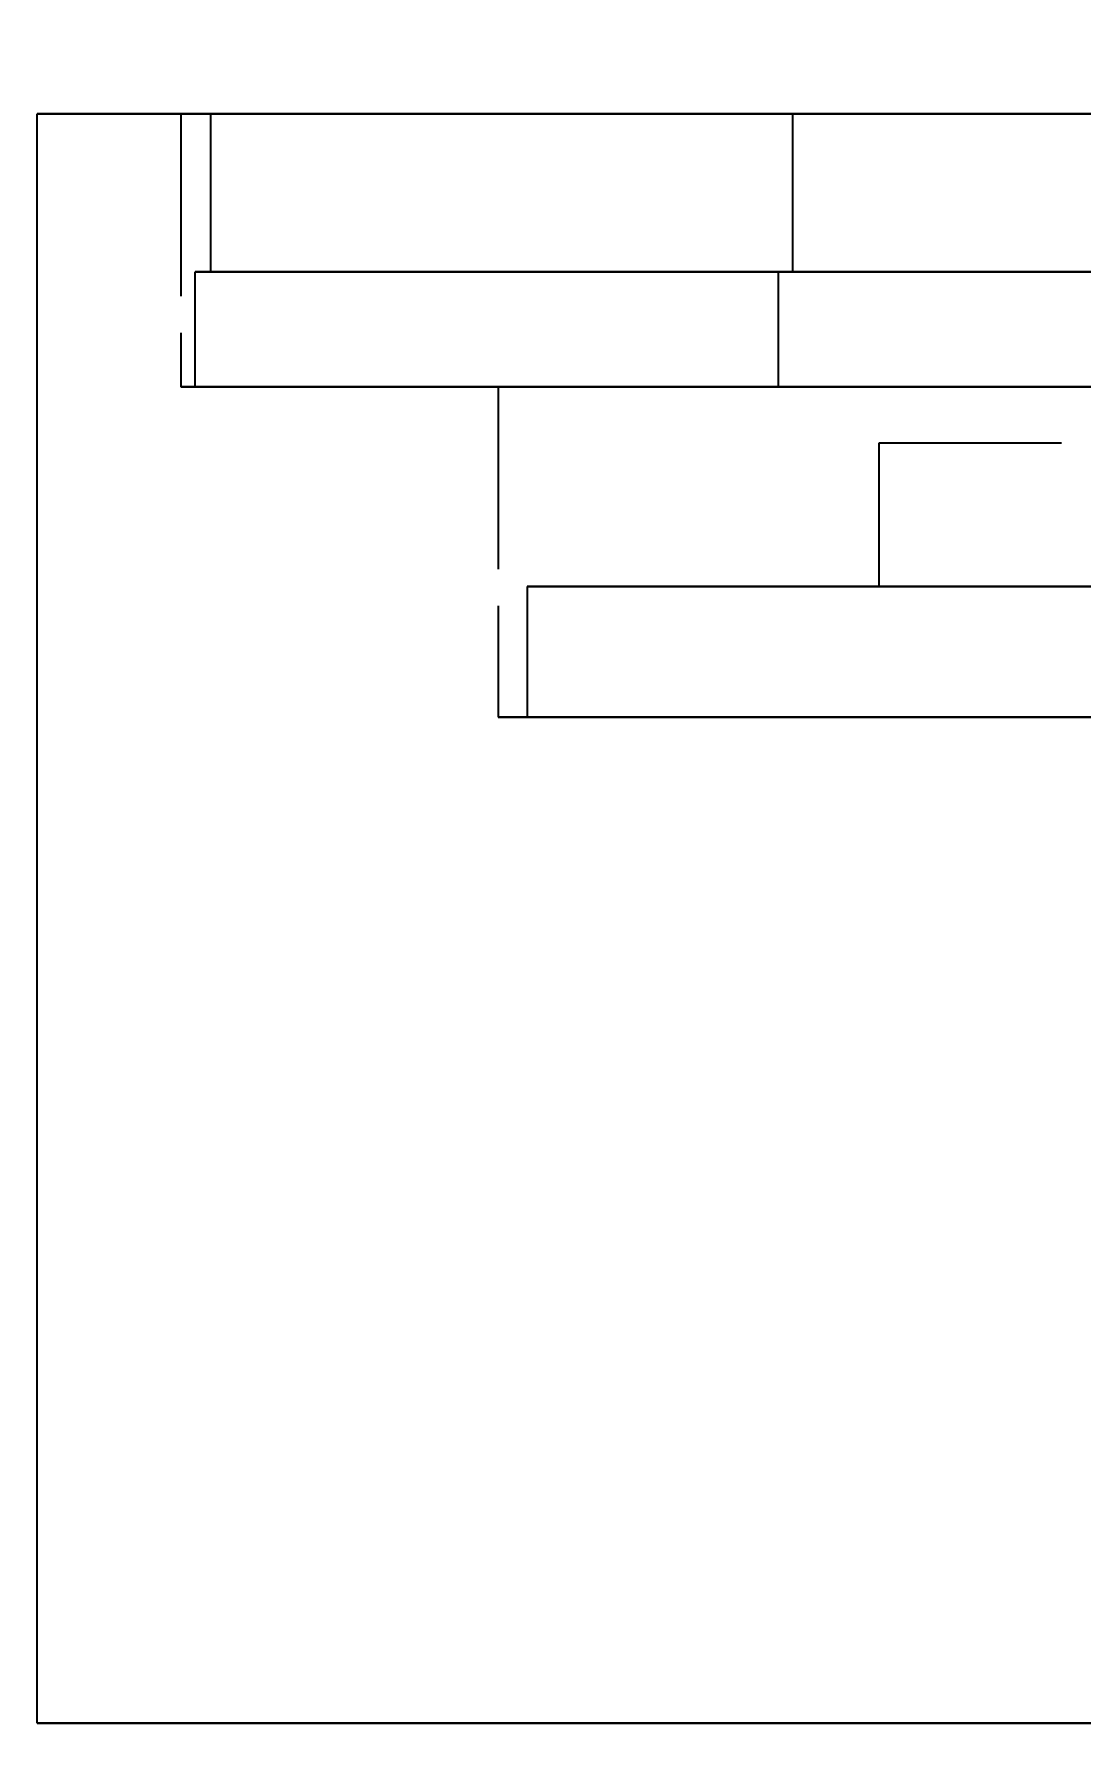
# Model space of a CAD drawing. Header units: millimetres. Extents: x -13 to 276, y -50 to 157.
# Drawn here: x 14.07 to 21.35, y 144.66 to 156.56 of the extents above; entities that cross this region are included whole.
import ezdxf

# ---------------------------------------------------------------- set-up
doc = ezdxf.new("R2010")
doc.units = ezdxf.units.MM
doc.linetypes.add('DASHED', pattern=[1.524, 1.27, -0.254])
for name, color, linetype in [('DIMS', 3, 'CONTINUOUS'), ('HIDDEN', 8, 'DASHED'), ('VISIBLE', 7, 'CONTINUOUS')]:
    doc.layers.add(name, color=color, linetype=linetype)
doc.styles.add('OpenSansCondensed-Light', font='OpenSansCondensed-Light.ttf')
doc.dimstyles.new('EZDXF', dxfattribs={"dimtxt": 0.25, "dimasz": 0.175, "dimexe": 0.375, "dimexo": 0.125, "dimgap": 0.1, "dimtad": 1, "dimlfac": 100, "dimzin": 12, "dimdsep": 46, "dimtxsty": 'OpenSansCondensed-Light', "dimblk": 'ARCHTICK', "dimcen": 2.5, "dimazin": 3, "dimtfac": 0.5, "dimtmove": 2, "dimatfit": 3})

# ---------------------------------------------------------------- blocks, each defined once
blk = doc.blocks.new('_ARCHTICK')
at = {"color": 0, "linetype": 'BYBLOCK', "const_width": 0.15}
blk.add_lwpolyline([(-0.5, -0.5), (0.5, 0.5)], dxfattribs=at)

msp = doc.modelspace()

# ---------------------------------------------------------------- linework, layer by layer
at = {"layer": 'HIDDEN'}
for points in [[(14.09, 156.01), (14.44429, 156.01), (14.79857, 156.01), (15.15286, 156.01), (15.50714, 156.01), (15.86143, 156.01), (16.21571, 156.01), (16.57, 156.01), (16.92429, 156.01), (17.27857, 156.01), (17.63286, 156.01), (17.98714, 156.01), (18.34143, 156.01), (18.69571, 156.01), (19.05, 156.01), (19.40429, 156.01), (19.75857, 156.01), (20.11286, 156.01), (20.46714, 156.01), (20.82143, 156.01), (21.17571, 156.01), (21.53, 156.01)], [(21.54079, 156.01), (21.21825, 156.01), (20.89571, 156.01), (20.57317, 156.01), (20.25063, 156.01), (19.9281, 156.01), (19.60556, 156.01), (19.28302, 156.01), (18.96048, 156.01), (18.63794, 156.01), (18.3154, 156.01), (17.99286, 156.01), (17.67032, 156.01), (17.34778, 156.01), (17.02524, 156.01), (16.7027, 156.01), (16.38016, 156.01), (16.05762, 156.01), (15.73508, 156.01), (15.41254, 156.01), (15.09, 156.01)], [(15.09, 156.01), (15.41254, 156.01), (15.73508, 156.01), (16.05762, 156.01), (16.38016, 156.01), (16.7027, 156.01), (17.02524, 156.01), (17.34778, 156.01), (17.67032, 156.01), (17.99286, 156.01), (18.3154, 156.01), (18.63794, 156.01), (18.96048, 156.01), (19.28302, 156.01), (19.60556, 156.01), (19.9281, 156.01), (20.25063, 156.01), (20.57317, 156.01), (20.89571, 156.01), (21.21825, 156.01), (21.54079, 156.01)], [(15.09, 156.01), (15.09, 154.11)], [(21.61746, 156.01), (21.30159, 156.01), (20.98571, 156.01), (20.66984, 156.01), (20.35397, 156.01), (20.0381, 156.01), (19.72222, 156.01), (19.40635, 156.01), (19.09048, 156.01), (18.7746, 156.01), (18.45873, 156.01), (18.14286, 156.01), (17.82698, 156.01), (17.51111, 156.01), (17.19524, 156.01), (16.87937, 156.01), (16.56349, 156.01), (16.24762, 156.01), (15.93175, 156.01), (15.61587, 156.01), (15.3, 156.01)], [(15.3, 156.01), (15.36429, 156.01), (15.42857, 156.01), (15.49286, 156.01), (15.55714, 156.01), (15.62143, 156.01), (15.68571, 156.01), (15.75, 156.01), (15.81429, 156.01), (15.87857, 156.01), (15.94286, 156.01), (16.00714, 156.01), (16.07143, 156.01), (16.13571, 156.01), (16.2, 156.01), (16.26429, 156.01), (16.32857, 156.01), (16.39286, 156.01), (16.45714, 156.01), (16.52143, 156.01), (16.58571, 156.01), (16.65, 156.01), (16.71429, 156.01), (16.77857, 156.01), (16.84286, 156.01), (16.90714, 156.01), (16.97143, 156.01), (17.03571, 156.01), (17.1, 156.01), (17.16429, 156.01), (17.22857, 156.01), (17.29286, 156.01), (17.35714, 156.01), (17.42143, 156.01), (17.48571, 156.01), (17.55, 156.01), (17.61429, 156.01), (17.67857, 156.01), (17.74286, 156.01), (17.80714, 156.01), (17.87143, 156.01), (17.93571, 156.01), (18, 156.01), (18.06429, 156.01), (18.12857, 156.01), (18.19286, 156.01), (18.25714, 156.01), (18.32143, 156.01), (18.38571, 156.01), (18.45, 156.01), (18.51429, 156.01), (18.57857, 156.01), (18.64286, 156.01), (18.70714, 156.01), (18.77143, 156.01), (18.83571, 156.01), (18.9, 156.01), (18.96429, 156.01), (19.02857, 156.01), (19.09286, 156.01), (19.15714, 156.01), (19.22143, 156.01), (19.28571, 156.01), (19.35, 156.01)], [(15.3, 154.91), (15.3, 156.01)], [(21.41032, 156.01), (21.22302, 156.01), (21.03571, 156.01), (20.84841, 156.01), (20.66111, 156.01), (20.47381, 156.01), (20.28651, 156.01), (20.09921, 156.01), (19.9119, 156.01), (19.7246, 156.01), (19.5373, 156.01), (19.35, 156.01)], [(19.35, 154.91), (19.35, 156.01)], [(21.5773, 154.91), (21.25794, 154.91), (20.93857, 154.91), (20.61921, 154.91), (20.29984, 154.91), (19.98048, 154.91), (19.66111, 154.91), (19.34175, 154.91), (19.02238, 154.91), (18.70302, 154.91), (18.38365, 154.91), (18.06429, 154.91), (17.74492, 154.91), (17.42556, 154.91), (17.10619, 154.91), (16.78683, 154.91), (16.46746, 154.91), (16.1481, 154.91), (15.82873, 154.91), (15.50937, 154.91), (15.19, 154.91)], [(15.19, 154.91), (15.25444, 154.91), (15.31889, 154.91), (15.38333, 154.91), (15.44778, 154.91), (15.51222, 154.91), (15.57667, 154.91), (15.64111, 154.91), (15.70556, 154.91), (15.77, 154.91), (15.83444, 154.91), (15.89889, 154.91), (15.96333, 154.91), (16.02778, 154.91), (16.09222, 154.91), (16.15667, 154.91), (16.22111, 154.91), (16.28556, 154.91), (16.35, 154.91), (16.41444, 154.91), (16.47889, 154.91), (16.54333, 154.91), (16.60778, 154.91), (16.67222, 154.91), (16.73667, 154.91), (16.80111, 154.91), (16.86556, 154.91), (16.93, 154.91), (16.99444, 154.91), (17.05889, 154.91), (17.12333, 154.91), (17.18778, 154.91), (17.25222, 154.91), (17.31667, 154.91), (17.38111, 154.91), (17.44556, 154.91), (17.51, 154.91), (17.57444, 154.91), (17.63889, 154.91), (17.70333, 154.91), (17.76778, 154.91), (17.83222, 154.91), (17.89667, 154.91), (17.96111, 154.91), (18.02556, 154.91), (18.09, 154.91), (18.15444, 154.91), (18.21889, 154.91), (18.28333, 154.91), (18.34778, 154.91), (18.41222, 154.91), (18.47667, 154.91), (18.54111, 154.91), (18.60556, 154.91), (18.67, 154.91), (18.73444, 154.91), (18.79889, 154.91), (18.86333, 154.91), (18.92778, 154.91), (18.99222, 154.91), (19.05667, 154.91), (19.12111, 154.91), (19.18556, 154.91), (19.25, 154.91)], [(15.19, 154.11), (15.19, 154.91)], [(19.35, 154.91), (19.28571, 154.91), (19.22143, 154.91), (19.15714, 154.91), (19.09286, 154.91), (19.02857, 154.91), (18.96429, 154.91), (18.9, 154.91), (18.83571, 154.91), (18.77143, 154.91), (18.70714, 154.91), (18.64286, 154.91), (18.57857, 154.91), (18.51429, 154.91), (18.45, 154.91), (18.38571, 154.91), (18.32143, 154.91), (18.25714, 154.91), (18.19286, 154.91), (18.12857, 154.91), (18.06429, 154.91), (18, 154.91), (17.93571, 154.91), (17.87143, 154.91), (17.80714, 154.91), (17.74286, 154.91), (17.67857, 154.91), (17.61429, 154.91), (17.55, 154.91), (17.48571, 154.91), (17.42143, 154.91), (17.35714, 154.91), (17.29286, 154.91), (17.22857, 154.91), (17.16429, 154.91), (17.1, 154.91), (17.03571, 154.91), (16.97143, 154.91), (16.90714, 154.91), (16.84286, 154.91), (16.77857, 154.91), (16.71429, 154.91), (16.65, 154.91), (16.58571, 154.91), (16.52143, 154.91), (16.45714, 154.91), (16.39286, 154.91), (16.32857, 154.91), (16.26429, 154.91), (16.2, 154.91), (16.13571, 154.91), (16.07143, 154.91), (16.00714, 154.91), (15.94286, 154.91), (15.87857, 154.91), (15.81429, 154.91), (15.75, 154.91), (15.68571, 154.91), (15.62143, 154.91), (15.55714, 154.91), (15.49286, 154.91), (15.42857, 154.91), (15.36429, 154.91), (15.3, 154.91)], [(15.3, 154.91), (15.61587, 154.91), (15.93175, 154.91), (16.24762, 154.91), (16.56349, 154.91), (16.87937, 154.91), (17.19524, 154.91), (17.51111, 154.91), (17.82698, 154.91), (18.14286, 154.91), (18.45873, 154.91), (18.7746, 154.91), (19.09048, 154.91), (19.40635, 154.91), (19.72222, 154.91), (20.0381, 154.91), (20.35397, 154.91), (20.66984, 154.91), (20.98571, 154.91), (21.30159, 154.91), (21.61746, 154.91)], [(19.25, 154.11), (19.25, 154.91)], [(19.35, 154.91), (31.15, 154.91)], [(21.54079, 154.11), (21.21825, 154.11), (20.89571, 154.11), (20.57317, 154.11), (20.25063, 154.11), (19.9281, 154.11), (19.60556, 154.11), (19.28302, 154.11), (18.96048, 154.11), (18.63794, 154.11), (18.3154, 154.11), (17.99286, 154.11), (17.67032, 154.11), (17.34778, 154.11), (17.02524, 154.11), (16.7027, 154.11), (16.38016, 154.11), (16.05762, 154.11), (15.73508, 154.11), (15.41254, 154.11), (15.09, 154.11)], [(15.09, 154.11), (15.41254, 154.11), (15.73508, 154.11), (16.05762, 154.11), (16.38016, 154.11), (16.7027, 154.11), (17.02524, 154.11), (17.34778, 154.11), (17.67032, 154.11), (17.99286, 154.11), (18.3154, 154.11), (18.63794, 154.11), (18.96048, 154.11), (19.28302, 154.11), (19.60556, 154.11), (19.9281, 154.11), (20.25063, 154.11), (20.57317, 154.11), (20.89571, 154.11), (21.21825, 154.11), (21.54079, 154.11)], [(19.25, 154.11), (19.18556, 154.11), (19.12111, 154.11), (19.05667, 154.11), (18.99222, 154.11), (18.92778, 154.11), (18.86333, 154.11), (18.79889, 154.11), (18.73444, 154.11), (18.67, 154.11), (18.60556, 154.11), (18.54111, 154.11), (18.47667, 154.11), (18.41222, 154.11), (18.34778, 154.11), (18.28333, 154.11), (18.21889, 154.11), (18.15444, 154.11), (18.09, 154.11), (18.02556, 154.11), (17.96111, 154.11), (17.89667, 154.11), (17.83222, 154.11), (17.76778, 154.11), (17.70333, 154.11), (17.63889, 154.11), (17.57444, 154.11), (17.51, 154.11), (17.44556, 154.11), (17.38111, 154.11), (17.31667, 154.11), (17.25222, 154.11), (17.18778, 154.11), (17.12333, 154.11), (17.05889, 154.11), (16.99444, 154.11), (16.93, 154.11), (16.86556, 154.11), (16.80111, 154.11), (16.73667, 154.11), (16.67222, 154.11), (16.60778, 154.11), (16.54333, 154.11), (16.47889, 154.11), (16.41444, 154.11), (16.35, 154.11), (16.28556, 154.11), (16.22111, 154.11), (16.15667, 154.11), (16.09222, 154.11), (16.02778, 154.11), (15.96333, 154.11), (15.89889, 154.11), (15.83444, 154.11), (15.77, 154.11), (15.70556, 154.11), (15.64111, 154.11), (15.57667, 154.11), (15.51222, 154.11), (15.44778, 154.11), (15.38333, 154.11), (15.31889, 154.11), (15.25444, 154.11), (15.19, 154.11)], [(15.19, 154.11), (15.50937, 154.11), (15.82873, 154.11), (16.1481, 154.11), (16.46746, 154.11), (16.78683, 154.11), (17.10619, 154.11), (17.42556, 154.11), (17.74492, 154.11), (18.06429, 154.11), (18.38365, 154.11), (18.70302, 154.11), (19.02238, 154.11), (19.34175, 154.11), (19.66111, 154.11), (19.98048, 154.11), (20.29984, 154.11), (20.61921, 154.11), (20.93857, 154.11), (21.25794, 154.11), (21.5773, 154.11)], [(21.59048, 154.11), (21.3381, 154.11), (21.08571, 154.11), (20.83333, 154.11), (20.58095, 154.11), (20.32857, 154.11), (20.07619, 154.11), (19.82381, 154.11), (19.57143, 154.11), (19.31905, 154.11), (19.06667, 154.11), (18.81429, 154.11), (18.5619, 154.11), (18.30952, 154.11), (18.05714, 154.11), (17.80476, 154.11), (17.55238, 154.11), (17.3, 154.11)], [(17.3, 154.11), (17.55238, 154.11), (17.80476, 154.11), (18.05714, 154.11), (18.30952, 154.11), (18.5619, 154.11), (18.81429, 154.11), (19.06667, 154.11), (19.31905, 154.11), (19.57143, 154.11), (19.82381, 154.11), (20.07619, 154.11), (20.32857, 154.11), (20.58095, 154.11), (20.83333, 154.11), (21.08571, 154.11), (21.3381, 154.11), (21.59048, 154.11)], [(17.3, 154.11), (17.3, 151.81)], [(19.95, 152.72), (19.95, 153.72)], [(19.95, 152.72), (19.95, 153.72)], [(19.95, 153.72), (30.55, 153.72)], [(19.95, 153.72), (30.55, 153.72)], [(21.43651, 152.72), (21.19048, 152.72), (20.94444, 152.72), (20.69841, 152.72), (20.45238, 152.72), (20.20635, 152.72), (19.96032, 152.72), (19.71429, 152.72), (19.46825, 152.72), (19.22222, 152.72), (18.97619, 152.72), (18.73016, 152.72), (18.48413, 152.72), (18.2381, 152.72), (17.99206, 152.72), (17.74603, 152.72), (17.5, 152.72)], [(17.5, 152.72), (17.74603, 152.72), (17.99206, 152.72), (18.2381, 152.72), (18.48413, 152.72), (18.73016, 152.72), (18.97619, 152.72), (19.22222, 152.72), (19.46825, 152.72), (19.71429, 152.72), (19.96032, 152.72), (20.20635, 152.72), (20.45238, 152.72), (20.69841, 152.72), (20.94444, 152.72), (21.19048, 152.72), (21.43651, 152.72)], [(17.5, 152.72), (17.5, 151.81)], [(19.95, 152.72), (30.55, 152.72)], [(19.95, 152.72), (30.55, 152.72)], [(21.59048, 151.81), (21.3381, 151.81), (21.08571, 151.81), (20.83333, 151.81), (20.58095, 151.81), (20.32857, 151.81), (20.07619, 151.81), (19.82381, 151.81), (19.57143, 151.81), (19.31905, 151.81), (19.06667, 151.81), (18.81429, 151.81), (18.5619, 151.81), (18.30952, 151.81), (18.05714, 151.81), (17.80476, 151.81), (17.55238, 151.81), (17.3, 151.81)], [(17.3, 151.81), (17.55238, 151.81), (17.80476, 151.81), (18.05714, 151.81), (18.30952, 151.81), (18.5619, 151.81), (18.81429, 151.81), (19.06667, 151.81), (19.31905, 151.81), (19.57143, 151.81), (19.82381, 151.81), (20.07619, 151.81), (20.32857, 151.81), (20.58095, 151.81), (20.83333, 151.81), (21.08571, 151.81), (21.3381, 151.81), (21.59048, 151.81)], [(21.43651, 151.81), (21.19048, 151.81), (20.94444, 151.81), (20.69841, 151.81), (20.45238, 151.81), (20.20635, 151.81), (19.96032, 151.81), (19.71429, 151.81), (19.46825, 151.81), (19.22222, 151.81), (18.97619, 151.81), (18.73016, 151.81), (18.48413, 151.81), (18.2381, 151.81), (17.99206, 151.81), (17.74603, 151.81), (17.5, 151.81)], [(17.5, 151.81), (17.74603, 151.81), (17.99206, 151.81), (18.2381, 151.81), (18.48413, 151.81), (18.73016, 151.81), (18.97619, 151.81), (19.22222, 151.81), (19.46825, 151.81), (19.71429, 151.81), (19.96032, 151.81), (20.20635, 151.81), (20.45238, 151.81), (20.69841, 151.81), (20.94444, 151.81), (21.19048, 151.81), (21.43651, 151.81)], [(14.09, 144.81), (14.44429, 144.81), (14.79857, 144.81), (15.15286, 144.81), (15.50714, 144.81), (15.86143, 144.81), (16.21571, 144.81), (16.57, 144.81), (16.92429, 144.81), (17.27857, 144.81), (17.63286, 144.81), (17.98714, 144.81), (18.34143, 144.81), (18.69571, 144.81), (19.05, 144.81), (19.40429, 144.81), (19.75857, 144.81), (20.11286, 144.81), (20.46714, 144.81), (20.82143, 144.81), (21.17571, 144.81), (21.53, 144.81)]]:
    msp.add_lwpolyline(points, dxfattribs=at)
at = {"layer": 'VISIBLE'}
for points in [[(19.35, 156.01), (19.26651, 156.01), (19.18302, 156.01), (19.09952, 156.01), (19.01603, 156.01), (18.93254, 156.01), (18.84905, 156.01), (18.76556, 156.01), (18.68206, 156.01), (18.59857, 156.01), (18.51508, 156.01), (18.43159, 156.01), (18.3481, 156.01), (18.2646, 156.01), (18.18111, 156.01), (18.09762, 156.01), (18.01413, 156.01), (17.93063, 156.01), (17.84714, 156.01), (17.76365, 156.01), (17.68016, 156.01), (17.59667, 156.01), (17.51317, 156.01), (17.42968, 156.01), (17.34619, 156.01), (17.2627, 156.01), (17.17921, 156.01), (17.09571, 156.01), (17.01222, 156.01), (16.92873, 156.01), (16.84524, 156.01), (16.76175, 156.01), (16.67825, 156.01), (16.59476, 156.01), (16.51127, 156.01), (16.42778, 156.01), (16.34429, 156.01), (16.26079, 156.01), (16.1773, 156.01), (16.09381, 156.01), (16.01032, 156.01), (15.92683, 156.01), (15.84333, 156.01), (15.75984, 156.01), (15.67635, 156.01), (15.59286, 156.01), (15.50937, 156.01), (15.42587, 156.01), (15.34238, 156.01), (15.25889, 156.01), (15.1754, 156.01), (15.0919, 156.01), (15.00841, 156.01), (14.92492, 156.01), (14.84143, 156.01), (14.75794, 156.01), (14.67444, 156.01), (14.59095, 156.01), (14.50746, 156.01), (14.42397, 156.01), (14.34048, 156.01), (14.25698, 156.01), (14.17349, 156.01), (14.09, 156.01)], [(14.09, 144.81), (14.09, 156.01)], [(19.35, 154.91), (19.35, 156.01)], [(19.35, 156.01), (31.15, 156.01)], [(19.25, 154.11), (19.25, 154.91)], [(19.25, 154.91), (31.25, 154.91)], [(19.25, 154.11), (21.5, 154.11)], [(21.53, 144.81), (21.17571, 144.81), (20.82143, 144.81), (20.46714, 144.81), (20.11286, 144.81), (19.75857, 144.81), (19.40429, 144.81), (19.05, 144.81), (18.69571, 144.81), (18.34143, 144.81), (17.98714, 144.81), (17.63286, 144.81), (17.27857, 144.81), (16.92429, 144.81), (16.57, 144.81), (16.21571, 144.81), (15.86143, 144.81), (15.50714, 144.81), (15.15286, 144.81), (14.79857, 144.81), (14.44429, 144.81), (14.09, 144.81)]]:
    msp.add_lwpolyline(points, dxfattribs=at)

# ---------------------------------------------------------------- dimensions: what is measured, and where the dimension line sits
at = {"layer": 'DIMS'}
msp.add_linear_dim(base=(-11.25, 99.01), p1=(14.09, 99.01), p2=(14.09, 156.01), angle=90, dimstyle='EZDXF', override={"dimtxt": 1.6, "dimasz": 1, "dimexe": 0.6, "dimexo": 0.5, "dimdec": 2}, dxfattribs=at).render()

doc.saveas('drawing.dxf')
